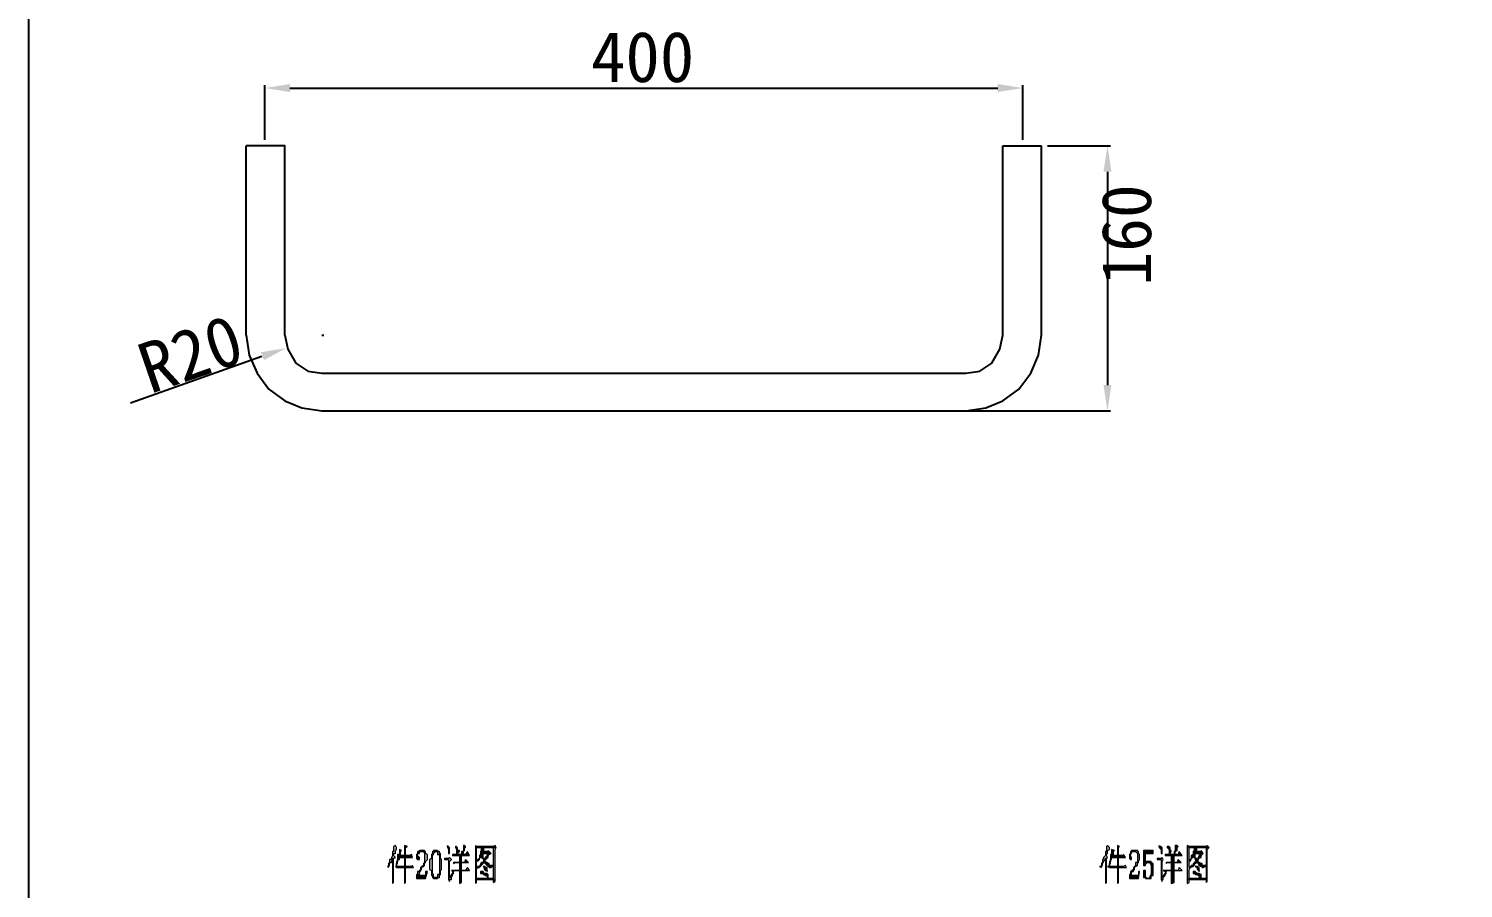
# Model space of a CAD drawing. Header units: millimetres. Extents: x 20 to 821, y 1 to 1134.
# Drawn here: x 20.2 to 279.2, y 155.8 to 311.1 of the extents above; entities that cross this region are included whole.
import ezdxf

# ---------------------------------------------------------------- set-up
doc = ezdxf.new("R2010")
doc.units = ezdxf.units.MM
doc.layers.add('1', color=7, linetype='Continuous')

msp = doc.modelspace()

# ---------------------------------------------------------------- hatches: boundary and pattern name
h = msp.add_hatch(color=1)
h.dxf.hatch_style = 2
h.paths.add_polyline_path([(67.32, 301.101732), (67.32, 299.661732), (62.82, 300.381732)])
h = msp.add_hatch(color=1)
h.dxf.hatch_style = 2
h.paths.add_polyline_path([(195.12, 301.101732), (195.12, 299.661732), (199.62, 300.381732)])
h = msp.add_hatch(color=1)
h.dxf.hatch_style = 2
h.paths.add_polyline_path([(214.2, 285.261732), (215.64, 285.261732), (214.92, 289.941732)])
h = msp.add_hatch(color=1)
h.dxf.hatch_style = 2
h.paths.add_polyline_path([(62.1, 252.681732), (62.64, 251.241732), (66.6, 253.401732)])
h = msp.add_hatch(color=1)
h.dxf.hatch_style = 2
h.paths.add_polyline_path([(214.2, 246.741732), (215.64, 246.741732), (214.92, 242.061732)])
h = msp.add_hatch(color=0)
h.dxf.hatch_style = 2
h.paths.add_polyline_path([(86.4, 163.581732), (86.04, 163.401732), (86.04, 162.501732), (85.86, 162.501732), (85.86, 161.781732), (85.68, 161.421732), (85.68, 161.061732), (85.32, 161.061732), (85.32, 160.521732), (85.14, 160.341732), (85.14, 159.981732), (85.14, 159.801732), (84.96, 159.801732), (85.14, 159.621732), (85.14, 159.981732), (85.32, 159.981732), (85.32, 160.521732), (85.68, 160.521732), (85.68, 160.701732), (85.86, 161.061732), (85.86, 161.241732), (86.04, 161.241732), (86.4, 161.421732), (86.04, 161.781732), (86.04, 162.141732), (86.4, 162.141732), (86.4, 162.681732), (86.58, 162.861732), (86.58, 163.221732)])
h = msp.add_hatch(color=0)
h.dxf.hatch_style = 2
h.paths.add_polyline_path([(88.02, 163.581732), (88.02, 161.781732), (88.2, 161.781732), (88.2, 163.221732), (88.56, 163.401732)])
h = msp.add_hatch(color=0)
h.dxf.hatch_style = 2
h.paths.add_polyline_path([(95.76, 163.581732), (95.76, 163.221732), (95.94, 162.861732), (95.94, 162.141732), (96.12, 162.141732), (96.12, 163.221732), (95.94, 163.221732), (95.94, 163.401732), (95.76, 163.401732)])
h = msp.add_hatch(color=0)
h.dxf.hatch_style = 2
h.paths.add_polyline_path([(97.2, 163.401732), (97.2, 163.221732), (97.38, 162.861732), (97.38, 162.141732), (97.56, 162.141732), (97.92, 162.501732), (97.92, 162.681732), (97.56, 162.681732), (97.56, 163.221732), (97.38, 163.221732), (97.38, 163.401732)])
h = msp.add_hatch(color=0)
h.dxf.hatch_style = 2
h.paths.add_polyline_path([(98.82, 163.581732), (98.64, 163.581732), (98.64, 163.401732), (98.64, 162.501732), (98.28, 162.501732), (98.28, 161.961732), (98.64, 161.961732), (98.64, 162.501732), (98.82, 162.681732), (98.82, 163.221732), (99, 163.221732), (99, 163.401732)])
h = msp.add_hatch(color=0)
h.dxf.hatch_style = 2
h.paths.add_polyline_path([(100.8, 163.581732), (100.8, 163.221732), (100.98, 163.401732)])
h = msp.add_hatch(color=0)
h.dxf.hatch_style = 2
h.paths.add_polyline_path([(104.4, 163.581732), (104.04, 163.401732), (100.98, 163.401732), (100.8, 163.221732), (100.8, 157.461732), (100.98, 157.641732), (100.98, 159.261732), (101.16, 159.621732), (100.98, 159.621732), (100.98, 163.221732), (104.58, 163.221732)])
h = msp.add_hatch(color=0)
h.dxf.hatch_style = 2
h.paths.add_polyline_path([(104.58, 163.221732), (104.04, 163.221732), (104.04, 157.641732), (100.98, 157.641732), (100.8, 157.461732), (100.8, 156.741732), (100.98, 156.921732), (100.98, 157.461732), (104.04, 157.461732), (104.4, 157.461732), (104.4, 157.641732), (104.4, 162.861732)])
h = msp.add_hatch(color=0)
h.dxf.hatch_style = 2
h.paths.add_polyline_path([(101.88, 163.221732), (101.88, 162.681732), (101.7, 162.501732), (102.24, 162.501732), (102.24, 162.681732), (102.42, 162.861732)])
h = msp.add_hatch(color=0)
h.dxf.hatch_style = 2
h.paths.add_polyline_path([(214.92, 163.581732), (214.74, 163.401732), (214.74, 162.501732), (214.56, 162.501732), (214.56, 161.781732), (214.2, 161.421732), (214.2, 161.061732), (214.02, 161.061732), (214.02, 160.521732), (213.84, 160.341732), (213.84, 159.981732), (213.84, 159.801732), (213.48, 159.801732), (213.84, 159.621732), (213.84, 159.981732), (214.02, 159.981732), (214.02, 160.521732), (214.2, 160.521732), (214.2, 160.701732), (214.56, 161.061732), (214.56, 161.241732), (214.74, 161.241732), (214.92, 161.421732), (214.74, 161.781732), (214.74, 162.141732), (214.92, 162.141732), (214.92, 162.681732), (215.28, 162.861732), (215.28, 163.221732)])
h = msp.add_hatch(color=0)
h.dxf.hatch_style = 2
h.paths.add_polyline_path([(216.72, 163.581732), (216.72, 161.781732), (216.9, 161.781732), (216.9, 163.221732), (217.08, 163.401732)])
h = msp.add_hatch(color=0)
h.dxf.hatch_style = 2
h.paths.add_polyline_path([(224.28, 163.581732), (224.28, 163.221732), (224.64, 162.861732), (224.64, 162.141732), (224.82, 162.141732), (224.82, 163.221732), (224.64, 163.221732), (224.64, 163.401732), (224.28, 163.401732)])
h = msp.add_hatch(color=0)
h.dxf.hatch_style = 2
h.paths.add_polyline_path([(225.72, 163.401732), (225.72, 163.221732), (226.08, 162.861732), (226.08, 162.141732), (226.26, 162.141732), (226.44, 162.501732), (226.44, 162.681732), (226.26, 162.681732), (226.26, 163.221732), (226.08, 163.221732), (226.08, 163.401732)])
h = msp.add_hatch(color=0)
h.dxf.hatch_style = 2
h.paths.add_polyline_path([(227.52, 163.581732), (227.16, 163.581732), (227.16, 163.401732), (227.16, 162.501732), (226.98, 162.501732), (226.98, 161.961732), (227.16, 161.961732), (227.16, 162.501732), (227.52, 162.681732), (227.52, 163.221732), (227.7, 163.401732)])
h = msp.add_hatch(color=0)
h.dxf.hatch_style = 2
h.paths.add_polyline_path([(229.32, 163.581732), (229.32, 163.221732), (229.68, 163.401732)])
h = msp.add_hatch(color=0)
h.dxf.hatch_style = 2
h.paths.add_polyline_path([(232.92, 163.581732), (232.74, 163.401732), (229.68, 163.401732), (229.32, 163.221732), (229.32, 157.461732), (229.68, 157.641732), (229.68, 159.261732), (229.86, 159.621732), (229.68, 159.621732), (229.68, 163.221732), (233.28, 163.221732)])
h = msp.add_hatch(color=0)
h.dxf.hatch_style = 2
h.paths.add_polyline_path([(233.28, 163.221732), (232.74, 163.221732), (232.74, 157.641732), (229.68, 157.641732), (229.32, 157.461732), (229.32, 156.741732), (229.68, 156.921732), (229.68, 157.461732), (232.74, 157.461732), (232.92, 157.461732), (232.92, 157.641732), (232.92, 162.861732)])
h = msp.add_hatch(color=0)
h.dxf.hatch_style = 2
h.paths.add_polyline_path([(230.58, 163.221732), (230.58, 162.681732), (230.4, 162.501732), (230.76, 162.501732), (230.76, 162.681732), (231.12, 162.861732)])
h = msp.add_hatch(color=0)
h.dxf.hatch_style = 2
h.paths.add_polyline_path([(86.04, 161.241732), (85.86, 161.241732), (85.86, 158.181732), (85.86, 156.741732), (86.04, 156.921732)])
h = msp.add_hatch(color=0)
h.dxf.hatch_style = 2
h.paths.add_polyline_path([(89.28, 161.961732), (88.92, 161.781732), (86.76, 161.781732), (86.76, 161.421732), (86.76, 160.701732), (86.58, 160.701732), (86.58, 159.981732), (86.58, 160.341732), (86.76, 160.341732), (86.76, 160.521732), (86.76, 161.061732), (87.12, 161.061732), (87.12, 161.241732), (87.12, 161.421732), (89.46, 161.421732)])
h = msp.add_hatch(color=0)
h.dxf.hatch_style = 2
h.paths.add_polyline_path([(87.12, 162.861732), (87.12, 161.961732), (86.76, 161.961732), (86.76, 161.781732), (87.12, 161.781732), (87.3, 161.781732), (87.3, 161.961732), (87.3, 162.501732), (87.48, 162.681732)])
h = msp.add_hatch(color=0)
h.dxf.hatch_style = 2
h.paths.add_polyline_path([(88.02, 159.801732), (88.2, 159.801732), (88.2, 161.421732), (88.02, 161.421732)])
h = msp.add_hatch(color=0)
h.dxf.hatch_style = 2
h.paths.add_polyline_path([(90.72, 162.681732), (90.72, 162.501732), (90.36, 162.501732), (90.36, 162.141732), (90.18, 161.961732), (90.18, 161.241732), (90.36, 161.061732), (90.72, 161.061732), (90.72, 161.241732), (90.72, 161.421732), (90.36, 161.781732), (90.36, 162.141732), (90.72, 162.141732), (90.72, 162.501732), (90.9, 162.501732), (91.08, 162.501732)])
h = msp.add_hatch(color=0)
h.dxf.hatch_style = 2
h.paths.add_polyline_path([(91.08, 162.681732), (90.72, 162.681732), (91.08, 162.501732), (91.44, 162.501732), (91.62, 162.141732), (91.62, 160.521732), (91.44, 160.341732), (91.44, 159.981732), (91.08, 159.801732), (91.08, 159.621732), (90.9, 159.621732), (90.9, 159.261732), (90.72, 159.081732), (90.72, 158.901732), (90.36, 158.901732), (90.36, 158.361732), (90.18, 158.361732), (90.18, 157.821732), (90.36, 158.181732), (90.36, 158.361732), (90.72, 158.361732), (90.72, 158.901732), (90.9, 158.901732), (90.9, 159.081732), (91.08, 159.261732), (91.08, 159.621732), (91.44, 159.801732), (91.62, 159.981732), (91.62, 160.341732), (91.8, 160.521732), (91.8, 160.701732), (92.16, 161.061732), (92.16, 161.961732), (91.8, 162.141732), (91.8, 162.501732), (91.62, 162.501732), (91.62, 162.681732), (91.44, 162.681732)])
h = msp.add_hatch(color=0)
h.dxf.hatch_style = 2
h.paths.add_polyline_path([(93.24, 162.501732), (93.06, 162.501732), (93.06, 162.141732), (92.88, 161.961732), (92.88, 161.241732), (92.52, 161.061732), (92.52, 159.261732), (92.88, 159.081732), (92.88, 158.541732), (92.88, 158.181732), (93.06, 158.181732), (93.06, 157.821732), (93.24, 157.641732), (93.96, 157.641732), (93.96, 157.821732), (93.24, 157.821732), (93.24, 158.181732), (93.24, 158.361732), (93.06, 158.541732), (93.06, 161.781732), (93.24, 161.961732), (93.24, 162.141732), (93.6, 162.501732), (93.78, 162.501732)])
h = msp.add_hatch(color=0)
h.dxf.hatch_style = 2
h.paths.add_polyline_path([(93.78, 162.681732), (93.24, 162.681732), (93.24, 162.501732), (93.96, 162.501732), (93.96, 162.141732), (93.96, 161.961732), (94.32, 161.961732), (94.32, 159.981732), (94.32, 158.361732), (93.96, 158.361732), (93.96, 157.821732), (93.78, 157.821732), (94.32, 157.821732), (94.32, 158.181732), (94.5, 158.361732), (94.5, 159.081732), (94.68, 159.261732), (94.68, 161.061732), (94.5, 161.241732), (94.5, 162.141732), (94.32, 162.141732), (94.32, 162.501732), (93.96, 162.501732), (93.96, 162.681732)])
h = msp.add_hatch(color=0)
h.dxf.hatch_style = 2
h.paths.add_polyline_path([(96.12, 161.421732), (95.94, 161.241732), (95.22, 161.241732), (95.94, 161.061732), (95.94, 157.461732), (96.12, 157.101732), (96.12, 157.461732), (96.48, 157.461732), (96.48, 157.821732), (96.12, 157.821732), (96.12, 160.701732), (96.48, 161.061732)])
h = msp.add_hatch(color=0)
h.dxf.hatch_style = 2
h.paths.add_polyline_path([(95.22, 161.241732), (95.22, 161.061732), (95.4, 161.061732), (95.94, 161.061732)])
h = msp.add_hatch(color=0)
h.dxf.hatch_style = 2
h.paths.add_polyline_path([(99.36, 162.501732), (99, 161.961732), (96.66, 161.961732), (96.66, 161.781732), (99.72, 161.781732)])
h = msp.add_hatch(color=0)
h.dxf.hatch_style = 2
h.paths.add_polyline_path([(99, 161.061732), (98.82, 160.521732), (96.84, 160.521732), (96.84, 160.341732), (97.2, 160.521732), (99.54, 160.521732)])
h = msp.add_hatch(color=0)
h.dxf.hatch_style = 2
h.paths.add_polyline_path([(97.92, 160.521732), (98.28, 160.521732), (98.28, 161.781732), (97.92, 161.781732)])
h = msp.add_hatch(color=0)
h.dxf.hatch_style = 2
h.paths.add_polyline_path([(103.14, 162.681732), (103.14, 162.501732), (101.88, 162.501732), (101.7, 162.501732), (103.14, 162.141732), (102.96, 161.961732), (102.96, 161.781732), (102.6, 161.421732), (102.6, 161.241732), (102.42, 161.061732), (102.24, 161.061732), (102.42, 160.701732), (102.24, 160.701732), (102.24, 160.521732), (101.88, 160.521732), (101.88, 160.341732), (101.7, 160.341732), (101.7, 159.981732), (101.52, 159.981732), (101.52, 159.801732), (101.16, 159.801732), (101.16, 159.621732), (100.98, 159.621732), (101.16, 159.621732), (101.52, 159.621732), (101.52, 159.801732), (101.7, 159.801732), (101.88, 159.981732), (102.24, 160.341732), (102.42, 160.521732), (102.96, 160.521732), (102.6, 160.701732), (102.6, 161.061732), (102.96, 161.241732), (102.96, 161.421732), (103.14, 161.421732), (103.14, 161.781732), (103.32, 161.961732), (103.68, 162.141732)])
h = msp.add_hatch(color=0)
h.dxf.hatch_style = 2
h.paths.add_polyline_path([(101.7, 162.501732), (101.7, 161.961732), (101.52, 161.781732), (101.52, 161.241732), (101.16, 161.061732), (101.16, 160.701732), (101.52, 161.061732), (101.52, 161.241732), (101.7, 161.421732), (101.7, 161.781732), (101.88, 161.961732), (101.88, 162.141732), (103.14, 162.141732)])
h = msp.add_hatch(color=0)
h.dxf.hatch_style = 2
h.paths.add_polyline_path([(101.88, 161.961732), (101.88, 161.421732), (102.24, 161.241732), (102.24, 161.061732), (102.42, 161.061732), (102.42, 161.241732), (102.24, 161.241732), (102.24, 161.961732)])
h = msp.add_hatch(color=0)
h.dxf.hatch_style = 2
h.paths.add_polyline_path([(214.74, 161.241732), (214.56, 161.241732), (214.56, 158.181732), (214.56, 156.741732), (214.74, 156.921732)])
h = msp.add_hatch(color=0)
h.dxf.hatch_style = 2
h.paths.add_polyline_path([(217.8, 161.961732), (217.62, 161.781732), (215.46, 161.781732), (215.46, 161.421732), (215.46, 160.701732), (215.28, 160.701732), (215.28, 159.981732), (215.28, 160.341732), (215.46, 160.341732), (215.46, 160.521732), (215.46, 161.061732), (215.64, 161.061732), (215.64, 161.241732), (215.64, 161.421732), (218.16, 161.421732)])
h = msp.add_hatch(color=0)
h.dxf.hatch_style = 2
h.paths.add_polyline_path([(215.64, 162.861732), (215.64, 161.961732), (215.46, 161.961732), (215.46, 161.781732), (215.64, 161.781732), (216, 161.781732), (216, 161.961732), (216, 162.501732), (216.18, 162.681732)])
h = msp.add_hatch(color=0)
h.dxf.hatch_style = 2
h.paths.add_polyline_path([(216.72, 159.801732), (216.9, 159.801732), (216.9, 161.421732), (216.72, 161.421732)])
h = msp.add_hatch(color=0)
h.dxf.hatch_style = 2
h.paths.add_polyline_path([(219.24, 162.681732), (219.24, 162.501732), (219.06, 162.501732), (219.06, 162.141732), (218.88, 161.961732), (218.88, 161.241732), (219.06, 161.061732), (219.24, 161.061732), (219.24, 161.241732), (219.24, 161.421732), (219.06, 161.781732), (219.06, 162.141732), (219.24, 162.141732), (219.24, 162.501732), (219.6, 162.501732), (219.78, 162.501732)])
h = msp.add_hatch(color=0)
h.dxf.hatch_style = 2
h.paths.add_polyline_path([(219.78, 162.681732), (219.24, 162.681732), (219.78, 162.501732), (219.96, 162.501732), (220.32, 162.141732), (220.32, 160.521732), (219.96, 160.521732), (219.96, 160.341732), (219.96, 159.981732), (219.78, 159.801732), (219.78, 159.621732), (219.6, 159.621732), (219.6, 159.261732), (219.24, 159.081732), (219.24, 158.901732), (219.06, 158.901732), (219.06, 158.361732), (218.88, 158.361732), (218.88, 157.821732), (219.06, 158.181732), (219.06, 158.361732), (219.24, 158.361732), (219.24, 158.901732), (219.6, 158.901732), (219.6, 159.081732), (219.78, 159.261732), (219.78, 159.621732), (219.96, 159.801732), (220.32, 159.981732), (220.32, 160.341732), (220.5, 160.521732), (220.5, 160.701732), (220.68, 161.061732), (220.68, 161.961732), (220.5, 162.141732), (220.5, 162.501732), (220.32, 162.501732), (220.32, 162.681732), (219.96, 162.681732)])
h = msp.add_hatch(color=0)
h.dxf.hatch_style = 2
h.paths.add_polyline_path([(223.2, 162.681732), (221.4, 162.681732), (221.4, 159.981732), (221.76, 159.981732), (221.76, 160.341732), (221.76, 162.141732), (223.2, 162.141732)])
h = msp.add_hatch(color=0)
h.dxf.hatch_style = 2
h.paths.add_polyline_path([(221.94, 160.701732), (221.76, 160.521732), (221.76, 160.341732), (221.94, 160.341732), (221.94, 160.521732), (222.12, 160.521732), (222.48, 160.521732)])
h = msp.add_hatch(color=0)
h.dxf.hatch_style = 2
h.paths.add_polyline_path([(222.48, 160.701732), (221.94, 160.701732), (222.48, 160.521732), (222.66, 160.521732), (222.66, 160.341732), (222.84, 159.981732), (222.84, 158.361732), (222.84, 158.181732), (222.66, 158.181732), (222.66, 157.821732), (222.48, 157.821732), (222.48, 157.641732), (221.76, 157.641732), (221.94, 157.641732), (222.84, 157.641732), (222.84, 157.821732), (222.84, 158.181732), (223.2, 158.181732), (223.2, 160.341732), (222.84, 160.521732), (222.84, 160.701732), (222.66, 160.701732)])
h = msp.add_hatch(color=0)
h.dxf.hatch_style = 2
h.paths.add_polyline_path([(224.82, 161.421732), (224.64, 161.241732), (223.92, 161.241732), (224.64, 161.061732), (224.64, 157.461732), (224.82, 157.101732), (224.82, 157.461732), (225, 157.461732), (225, 157.821732), (224.82, 157.821732), (224.82, 160.701732), (225, 161.061732)])
h = msp.add_hatch(color=0)
h.dxf.hatch_style = 2
h.paths.add_polyline_path([(223.92, 161.241732), (223.92, 161.061732), (224.1, 161.061732), (224.64, 161.061732)])
h = msp.add_hatch(color=0)
h.dxf.hatch_style = 2
h.paths.add_polyline_path([(227.88, 162.501732), (227.7, 161.961732), (225.36, 161.961732), (225.36, 161.781732), (228.42, 161.781732)])
h = msp.add_hatch(color=0)
h.dxf.hatch_style = 2
h.paths.add_polyline_path([(227.7, 161.061732), (227.52, 160.521732), (225.54, 160.521732), (225.54, 160.341732), (225.72, 160.521732), (228.24, 160.521732)])
h = msp.add_hatch(color=0)
h.dxf.hatch_style = 2
h.paths.add_polyline_path([(226.44, 160.521732), (226.98, 160.521732), (226.98, 161.781732), (226.44, 161.781732)])
h = msp.add_hatch(color=0)
h.dxf.hatch_style = 2
h.paths.add_polyline_path([(231.84, 162.681732), (231.84, 162.501732), (230.58, 162.501732), (230.4, 162.501732), (231.84, 162.141732), (231.48, 161.961732), (231.48, 161.781732), (231.3, 161.421732), (231.3, 161.241732), (231.12, 161.061732), (230.76, 161.061732), (231.12, 160.701732), (230.76, 160.701732), (230.76, 160.521732), (230.58, 160.521732), (230.58, 160.341732), (230.4, 160.341732), (230.4, 159.981732), (230.04, 159.981732), (230.04, 159.801732), (229.86, 159.801732), (229.86, 159.621732), (229.68, 159.621732), (229.86, 159.621732), (230.04, 159.621732), (230.04, 159.801732), (230.4, 159.801732), (230.58, 159.981732), (230.76, 160.341732), (231.12, 160.521732), (231.48, 160.521732), (231.3, 160.701732), (231.3, 161.061732), (231.48, 161.241732), (231.48, 161.421732), (231.84, 161.421732), (231.84, 161.781732), (232.02, 161.961732), (232.2, 162.141732)])
h = msp.add_hatch(color=0)
h.dxf.hatch_style = 2
h.paths.add_polyline_path([(230.4, 162.501732), (230.4, 161.961732), (230.04, 161.781732), (230.04, 161.241732), (229.86, 161.061732), (229.86, 160.701732), (230.04, 161.061732), (230.04, 161.241732), (230.4, 161.421732), (230.4, 161.781732), (230.58, 161.961732), (230.58, 162.141732), (231.84, 162.141732)])
h = msp.add_hatch(color=0)
h.dxf.hatch_style = 2
h.paths.add_polyline_path([(230.58, 161.961732), (230.58, 161.421732), (230.76, 161.241732), (230.76, 161.061732), (231.12, 161.061732), (231.12, 161.241732), (230.76, 161.241732), (230.76, 161.961732)])
h = msp.add_hatch(color=0)
h.dxf.hatch_style = 2
h.paths.add_polyline_path([(89.46, 159.981732), (89.28, 159.801732), (86.4, 159.801732), (86.58, 159.621732), (89.64, 159.621732)])
h = msp.add_hatch(color=0)
h.dxf.hatch_style = 2
h.paths.add_polyline_path([(88.2, 159.621732), (88.02, 159.621732), (88.02, 159.261732), (88.02, 156.741732), (88.2, 156.921732), (88.2, 157.101732), (88.2, 157.461732)])
h = msp.add_hatch(color=0)
h.dxf.hatch_style = 2
h.paths.add_polyline_path([(92.16, 158.901732), (91.8, 158.901732), (91.8, 158.541732), (91.8, 158.181732), (91.62, 158.181732), (90.36, 158.181732), (90.18, 157.821732), (90.18, 157.641732), (91.8, 157.641732)])
h = msp.add_hatch(color=0)
h.dxf.hatch_style = 2
h.paths.add_polyline_path([(96.84, 158.901732), (96.12, 157.821732), (96.48, 157.821732), (96.66, 158.181732), (96.66, 158.361732), (96.84, 158.541732)])
h = msp.add_hatch(color=0)
h.dxf.hatch_style = 2
h.paths.add_polyline_path([(99.36, 159.621732), (99, 159.081732), (96.48, 159.081732), (96.66, 158.901732), (96.84, 158.901732), (96.84, 159.081732), (99.72, 159.081732)])
h = msp.add_hatch(color=0)
h.dxf.hatch_style = 2
h.paths.add_polyline_path([(97.92, 159.081732), (98.28, 159.081732), (98.28, 160.521732), (97.92, 160.521732)])
h = msp.add_hatch(color=0)
h.dxf.hatch_style = 2
h.paths.add_polyline_path([(98.28, 159.081732), (97.92, 159.081732), (97.92, 158.901732), (97.92, 156.741732), (98.28, 156.921732), (98.28, 158.361732), (98.28, 158.541732)])
h = msp.add_hatch(color=0)
h.dxf.hatch_style = 2
h.paths.add_polyline_path([(101.7, 158.901732), (101.7, 158.541732), (101.88, 158.541732), (102.24, 158.541732), (102.24, 158.361732), (102.42, 158.361732), (102.6, 158.181732), (102.96, 158.181732), (102.96, 157.821732), (103.14, 157.821732), (103.14, 158.181732), (103.14, 158.361732), (102.96, 158.541732), (102.42, 158.541732), (102.24, 158.901732)])
h = msp.add_hatch(color=0)
h.dxf.hatch_style = 2
h.paths.add_polyline_path([(102.24, 159.801732), (102.42, 159.621732), (102.42, 159.261732), (102.6, 159.261732), (102.6, 159.081732), (102.96, 159.081732), (102.96, 158.901732), (102.96, 159.081732), (102.96, 159.621732), (102.6, 159.621732), (102.6, 159.801732), (102.42, 159.801732)])
h = msp.add_hatch(color=0)
h.dxf.hatch_style = 2
h.paths.add_polyline_path([(102.96, 160.521732), (102.42, 160.521732), (102.6, 160.341732), (102.96, 159.981732), (103.14, 159.801732), (103.32, 159.801732), (103.32, 159.621732), (103.68, 159.621732), (103.86, 159.801732), (104.04, 159.801732), (104.04, 159.981732), (103.32, 159.981732), (103.32, 160.341732), (103.14, 160.341732)])
h = msp.add_hatch(color=0)
h.dxf.hatch_style = 2
h.paths.add_polyline_path([(218.16, 159.981732), (217.8, 159.801732), (214.92, 159.801732), (215.28, 159.621732), (218.34, 159.621732)])
h = msp.add_hatch(color=0)
h.dxf.hatch_style = 2
h.paths.add_polyline_path([(216.9, 159.621732), (216.72, 159.621732), (216.72, 159.261732), (216.72, 156.741732), (216.9, 156.921732), (216.9, 157.101732), (216.9, 157.461732)])
h = msp.add_hatch(color=0)
h.dxf.hatch_style = 2
h.paths.add_polyline_path([(220.68, 158.901732), (220.5, 158.901732), (220.5, 158.541732), (220.5, 158.181732), (220.32, 158.181732), (219.06, 158.181732), (218.88, 157.821732), (218.88, 157.641732), (220.5, 157.641732)])
h = msp.add_hatch(color=0)
h.dxf.hatch_style = 2
h.paths.add_polyline_path([(221.4, 159.081732), (221.4, 157.821732), (221.76, 157.821732), (221.76, 157.641732), (222.12, 157.641732), (221.94, 157.641732), (221.94, 157.821732), (221.76, 157.821732), (221.76, 158.181732), (221.76, 158.361732), (221.76, 159.081732)])
h = msp.add_hatch(color=0)
h.dxf.hatch_style = 2
h.paths.add_polyline_path([(225.54, 158.901732), (224.82, 157.821732), (225, 157.821732), (225.36, 158.181732), (225.36, 158.361732), (225.54, 158.541732)])
h = msp.add_hatch(color=0)
h.dxf.hatch_style = 2
h.paths.add_polyline_path([(227.88, 159.621732), (227.7, 159.081732), (225, 159.081732), (225.36, 158.901732), (225.54, 158.901732), (225.54, 159.081732), (228.42, 159.081732)])
h = msp.add_hatch(color=0)
h.dxf.hatch_style = 2
h.paths.add_polyline_path([(226.44, 159.081732), (226.98, 159.081732), (226.98, 160.521732), (226.44, 160.521732)])
h = msp.add_hatch(color=0)
h.dxf.hatch_style = 2
h.paths.add_polyline_path([(226.98, 159.081732), (226.44, 159.081732), (226.44, 158.901732), (226.44, 156.741732), (226.98, 156.921732), (226.98, 158.361732), (226.98, 158.541732)])
h = msp.add_hatch(color=0)
h.dxf.hatch_style = 2
h.paths.add_polyline_path([(230.4, 158.901732), (230.4, 158.541732), (230.58, 158.541732), (230.76, 158.541732), (230.76, 158.361732), (231.12, 158.361732), (231.3, 158.181732), (231.48, 158.181732), (231.48, 157.821732), (231.84, 157.821732), (231.84, 158.181732), (231.84, 158.361732), (231.48, 158.541732), (231.12, 158.541732), (230.76, 158.901732)])
h = msp.add_hatch(color=0)
h.dxf.hatch_style = 2
h.paths.add_polyline_path([(230.76, 159.801732), (231.12, 159.621732), (231.12, 159.261732), (231.3, 159.261732), (231.3, 159.081732), (231.48, 159.081732), (231.48, 158.901732), (231.48, 159.081732), (231.48, 159.621732), (231.3, 159.621732), (231.3, 159.801732), (231.12, 159.801732)])
h = msp.add_hatch(color=0)
h.dxf.hatch_style = 2
h.paths.add_polyline_path([(231.48, 160.521732), (231.12, 160.521732), (231.3, 160.341732), (231.48, 159.981732), (231.84, 159.801732), (232.02, 159.801732), (232.02, 159.621732), (232.2, 159.621732), (232.56, 159.801732), (232.74, 159.801732), (232.74, 159.981732), (232.02, 159.981732), (232.02, 160.341732), (231.84, 160.341732)])
h = msp.add_hatch(color=0)
h.dxf.hatch_style = 2
h.paths.add_polyline_path([(104.4, 157.461732), (104.04, 157.461732), (104.04, 156.921732), (104.4, 157.101732)])
h = msp.add_hatch(color=0)
h.dxf.hatch_style = 2
h.paths.add_polyline_path([(232.92, 157.461732), (232.74, 157.461732), (232.74, 156.921732), (232.92, 157.101732)])

# ---------------------------------------------------------------- linework, layer by layer
at = {"layer": '1', "color": 0, "lineweight": 25}
for points in [[(20.16, 1133.601732), (821.16, 1133.601732), (821.16, 0.501732), (20.16, 0.501732), (20.16, 1133.601732)], [(66.42, 255.741732), (66.42, 289.941732), (59.4, 289.941732)], [(59.4, 255.741732), (59.4, 289.941732)], [(189.36, 242.061732), (192.96, 242.601732), (196.02, 243.861732), (198.9, 246.021732), (201.06, 248.901732), (202.5, 252.141732), (203.04, 255.741732), (203.04, 289.941732)], [(196.02, 289.941732), (203.04, 289.941732)], [(196.02, 255.741732), (196.02, 289.941732)], [(59.4, 255.741732), (59.94, 252.141732), (61.38, 248.901732), (63.54, 246.021732), (66.42, 243.861732), (69.48, 242.601732), (73.08, 242.061732)], [(66.42, 255.741732), (66.96, 253.221732), (68.4, 250.701732), (70.56, 249.261732), (73.08, 248.901732)], [(189.36, 248.901732), (191.88, 249.261732), (194.04, 250.701732), (195.48, 253.221732), (196.02, 255.741732)], [(73.08, 248.901732), (189.36, 248.901732)], [(73.08, 242.061732), (189.36, 242.061732)]]:
    msp.add_lwpolyline(points, dxfattribs=at)
at = {"layer": '1', "color": 1, "lineweight": 25}
for points in [[(62.82, 291.021732), (62.82, 300.921732)], [(199.62, 291.021732), (199.62, 300.921732)], [(67.32, 300.381732), (195.12, 300.381732)], [(204.12, 289.941732), (215.46, 289.941732)], [(214.92, 285.261732), (214.92, 246.741732)], [(73.08, 255.741732), (73.44, 255.741732)], [(38.52, 243.501732), (62.28, 251.961732)], [(184.68, 242.061732), (215.46, 242.061732)]]:
    msp.add_lwpolyline(points, dxfattribs=at)
at = {"layer": '1', "color": 0, "lineweight": 5}
for points in [[(86.4, 163.581732), (86.04, 163.401732), (86.04, 162.501732), (85.86, 162.501732), (85.86, 161.781732), (85.68, 161.421732), (85.68, 161.061732), (85.32, 161.061732), (85.32, 160.521732), (85.14, 160.341732), (85.14, 159.981732), (85.14, 159.801732), (84.96, 159.801732), (85.14, 159.621732), (85.14, 159.981732), (85.32, 159.981732), (85.32, 160.521732), (85.68, 160.521732), (85.68, 160.701732), (85.86, 161.061732), (85.86, 161.241732), (86.04, 161.241732), (86.4, 161.421732), (86.04, 161.781732), (86.04, 162.141732), (86.4, 162.141732), (86.4, 162.681732), (86.58, 162.861732), (86.58, 163.221732), (86.4, 163.581732)], [(88.02, 163.581732), (88.02, 161.781732), (88.2, 161.781732), (88.2, 163.221732), (88.56, 163.401732), (88.02, 163.581732)], [(95.76, 163.581732), (95.76, 163.221732), (95.94, 162.861732), (95.94, 162.141732), (96.12, 162.141732), (96.12, 163.221732), (95.94, 163.221732), (95.94, 163.401732), (95.76, 163.401732), (95.76, 163.581732)], [(97.2, 163.401732), (97.2, 163.221732), (97.38, 162.861732), (97.38, 162.141732), (97.56, 162.141732), (97.92, 162.501732), (97.92, 162.681732), (97.56, 162.681732), (97.56, 163.221732), (97.38, 163.221732), (97.38, 163.401732), (97.2, 163.401732)], [(98.82, 163.581732), (98.64, 163.581732), (98.64, 163.401732), (98.64, 162.501732), (98.28, 162.501732), (98.28, 161.961732), (98.64, 161.961732), (98.64, 162.501732), (98.82, 162.681732), (98.82, 163.221732), (99, 163.221732), (99, 163.401732), (98.82, 163.581732)], [(100.8, 163.581732), (100.8, 163.221732), (100.98, 163.401732), (100.8, 163.581732)], [(104.4, 163.581732), (104.04, 163.401732), (100.98, 163.401732), (100.8, 163.221732), (100.8, 157.461732), (100.98, 157.641732), (100.98, 159.261732), (101.16, 159.621732), (100.98, 159.621732), (100.98, 163.221732), (104.58, 163.221732), (104.4, 163.581732)], [(104.58, 163.221732), (104.04, 163.221732), (104.04, 157.641732), (100.98, 157.641732), (100.8, 157.461732), (100.8, 156.741732), (100.98, 156.921732), (100.98, 157.461732), (104.04, 157.461732), (104.4, 157.461732), (104.4, 157.641732), (104.4, 162.861732), (104.58, 163.221732)], [(101.88, 163.221732), (101.88, 162.681732), (101.7, 162.501732), (102.24, 162.501732), (102.24, 162.681732), (102.42, 162.861732), (101.88, 163.221732)], [(214.92, 163.581732), (214.74, 163.401732), (214.74, 162.501732), (214.56, 162.501732), (214.56, 161.781732), (214.2, 161.421732), (214.2, 161.061732), (214.02, 161.061732), (214.02, 160.521732), (213.84, 160.341732), (213.84, 159.981732), (213.84, 159.801732), (213.48, 159.801732), (213.84, 159.621732), (213.84, 159.981732), (214.02, 159.981732), (214.02, 160.521732), (214.2, 160.521732), (214.2, 160.701732), (214.56, 161.061732), (214.56, 161.241732), (214.74, 161.241732), (214.92, 161.421732), (214.74, 161.781732), (214.74, 162.141732), (214.92, 162.141732), (214.92, 162.681732), (215.28, 162.861732), (215.28, 163.221732), (214.92, 163.581732)], [(216.72, 163.581732), (216.72, 161.781732), (216.9, 161.781732), (216.9, 163.221732), (217.08, 163.401732), (216.72, 163.581732)], [(224.28, 163.581732), (224.28, 163.221732), (224.64, 162.861732), (224.64, 162.141732), (224.82, 162.141732), (224.82, 163.221732), (224.64, 163.221732), (224.64, 163.401732), (224.28, 163.401732), (224.28, 163.581732)], [(225.72, 163.401732), (225.72, 163.221732), (226.08, 162.861732), (226.08, 162.141732), (226.26, 162.141732), (226.44, 162.501732), (226.44, 162.681732), (226.26, 162.681732), (226.26, 163.221732), (226.08, 163.221732), (226.08, 163.401732), (225.72, 163.401732)], [(227.52, 163.581732), (227.16, 163.581732), (227.16, 163.401732), (227.16, 162.501732), (226.98, 162.501732), (226.98, 161.961732), (227.16, 161.961732), (227.16, 162.501732), (227.52, 162.681732), (227.52, 163.221732), (227.7, 163.401732), (227.52, 163.581732)], [(229.32, 163.581732), (229.32, 163.221732), (229.68, 163.401732), (229.32, 163.581732)], [(232.92, 163.581732), (232.74, 163.401732), (229.68, 163.401732), (229.32, 163.221732), (229.32, 157.461732), (229.68, 157.641732), (229.68, 159.261732), (229.86, 159.621732), (229.68, 159.621732), (229.68, 163.221732), (233.28, 163.221732), (232.92, 163.581732)], [(233.28, 163.221732), (232.74, 163.221732), (232.74, 157.641732), (229.68, 157.641732), (229.32, 157.461732), (229.32, 156.741732), (229.68, 156.921732), (229.68, 157.461732), (232.74, 157.461732), (232.92, 157.461732), (232.92, 157.641732), (232.92, 162.861732), (233.28, 163.221732)], [(230.58, 163.221732), (230.58, 162.681732), (230.4, 162.501732), (230.76, 162.501732), (230.76, 162.681732), (231.12, 162.861732), (230.58, 163.221732)], [(86.04, 161.241732), (85.86, 161.241732), (85.86, 158.181732), (85.86, 156.741732), (86.04, 156.921732), (86.04, 161.241732)], [(89.28, 161.961732), (88.92, 161.781732), (86.76, 161.781732), (86.76, 161.421732), (86.76, 160.701732), (86.58, 160.701732), (86.58, 159.981732), (86.58, 160.341732), (86.76, 160.341732), (86.76, 160.521732), (86.76, 161.061732), (87.12, 161.061732), (87.12, 161.241732), (87.12, 161.421732), (89.46, 161.421732), (89.28, 161.961732)], [(87.12, 162.861732), (87.12, 161.961732), (86.76, 161.961732), (86.76, 161.781732), (87.12, 161.781732), (87.3, 161.781732), (87.3, 161.961732), (87.3, 162.501732), (87.48, 162.681732), (87.12, 162.861732)], [(88.02, 159.801732), (88.2, 159.801732), (88.2, 161.421732), (88.02, 161.421732), (88.02, 159.801732)], [(90.72, 162.681732), (90.72, 162.501732), (90.36, 162.501732), (90.36, 162.141732), (90.18, 161.961732), (90.18, 161.241732), (90.36, 161.061732), (90.72, 161.061732), (90.72, 161.241732), (90.72, 161.421732), (90.36, 161.781732), (90.36, 162.141732), (90.72, 162.141732), (90.72, 162.501732), (90.9, 162.501732), (91.08, 162.501732), (90.72, 162.681732)], [(91.08, 162.681732), (90.72, 162.681732), (91.08, 162.501732), (91.44, 162.501732), (91.62, 162.141732), (91.62, 160.521732), (91.44, 160.341732), (91.44, 159.981732), (91.08, 159.801732), (91.08, 159.621732), (90.9, 159.621732), (90.9, 159.261732), (90.72, 159.081732), (90.72, 158.901732), (90.36, 158.901732), (90.36, 158.361732), (90.18, 158.361732), (90.18, 157.821732), (90.36, 158.181732), (90.36, 158.361732), (90.72, 158.361732), (90.72, 158.901732), (90.9, 158.901732), (90.9, 159.081732), (91.08, 159.261732), (91.08, 159.621732), (91.44, 159.801732), (91.62, 159.981732), (91.62, 160.341732), (91.8, 160.521732), (91.8, 160.701732), (92.16, 161.061732), (92.16, 161.961732), (91.8, 162.141732), (91.8, 162.501732), (91.62, 162.501732), (91.62, 162.681732), (91.44, 162.681732), (91.08, 162.681732)], [(93.24, 162.501732), (93.06, 162.501732), (93.06, 162.141732), (92.88, 161.961732), (92.88, 161.241732), (92.52, 161.061732), (92.52, 159.261732), (92.88, 159.081732), (92.88, 158.541732), (92.88, 158.541732), (92.88, 158.181732), (93.06, 158.181732), (93.06, 157.821732), (93.24, 157.641732), (93.96, 157.641732), (93.96, 157.821732), (93.24, 157.821732), (93.24, 158.181732), (93.24, 158.361732), (93.06, 158.541732), (93.06, 161.781732), (93.24, 161.961732), (93.24, 162.141732), (93.6, 162.501732), (93.78, 162.501732), (93.24, 162.501732)], [(93.78, 162.681732), (93.24, 162.681732), (93.24, 162.501732), (93.96, 162.501732), (93.96, 162.141732), (93.96, 161.961732), (94.32, 161.961732), (94.32, 159.981732), (94.32, 159.981732), (94.32, 158.361732), (93.96, 158.361732), (93.96, 157.821732), (93.78, 157.821732), (94.32, 157.821732), (94.32, 158.181732), (94.5, 158.361732), (94.5, 159.081732), (94.68, 159.261732), (94.68, 161.061732), (94.5, 161.241732), (94.5, 162.141732), (94.32, 162.141732), (94.32, 162.501732), (93.96, 162.501732), (93.96, 162.681732), (93.78, 162.681732)], [(96.12, 161.421732), (95.94, 161.241732), (95.22, 161.241732), (95.94, 161.061732), (95.94, 157.461732), (96.12, 157.101732), (96.12, 157.461732), (96.48, 157.461732), (96.48, 157.821732), (96.12, 157.821732), (96.12, 160.701732), (96.48, 161.061732), (96.12, 161.421732)], [(95.22, 161.241732), (95.22, 161.061732), (95.4, 161.061732), (95.94, 161.061732), (95.22, 161.241732)], [(99.36, 162.501732), (99, 161.961732), (96.66, 161.961732), (96.66, 161.781732), (99.72, 161.781732), (99.36, 162.501732)], [(99, 161.061732), (98.82, 160.521732), (96.84, 160.521732), (96.84, 160.341732), (97.2, 160.521732), (99.54, 160.521732), (99, 161.061732)], [(97.92, 160.521732), (98.28, 160.521732), (98.28, 161.781732), (97.92, 161.781732), (97.92, 160.521732)], [(103.14, 162.681732), (103.14, 162.501732), (101.88, 162.501732), (101.7, 162.501732), (103.14, 162.141732), (102.96, 161.961732), (102.96, 161.781732), (102.6, 161.421732), (102.6, 161.241732), (102.42, 161.061732), (102.24, 161.061732), (102.42, 160.701732), (102.24, 160.701732), (102.24, 160.521732), (101.88, 160.521732), (101.88, 160.341732), (101.7, 160.341732), (101.7, 159.981732), (101.52, 159.981732), (101.52, 159.801732), (101.16, 159.801732), (101.16, 159.621732), (100.98, 159.621732), (101.16, 159.621732), (101.52, 159.621732), (101.52, 159.801732), (101.7, 159.801732), (101.88, 159.981732), (102.24, 160.341732), (102.42, 160.521732), (102.96, 160.521732), (102.6, 160.701732), (102.6, 161.061732), (102.96, 161.241732), (102.96, 161.421732), (103.14, 161.421732), (103.14, 161.781732), (103.32, 161.961732), (103.68, 162.141732), (103.14, 162.681732)], [(101.7, 162.501732), (101.7, 161.961732), (101.52, 161.781732), (101.52, 161.241732), (101.16, 161.061732), (101.16, 160.701732), (101.52, 161.061732), (101.52, 161.241732), (101.7, 161.421732), (101.7, 161.781732), (101.88, 161.961732), (101.88, 162.141732), (101.88, 162.141732), (103.14, 162.141732), (101.7, 162.501732)], [(101.88, 161.961732), (101.88, 161.421732), (102.24, 161.241732), (102.24, 161.061732), (102.42, 161.061732), (102.42, 161.241732), (102.24, 161.241732), (102.24, 161.961732), (101.88, 161.961732)], [(214.74, 161.241732), (214.56, 161.241732), (214.56, 158.181732), (214.56, 156.741732), (214.74, 156.921732), (214.74, 161.241732)], [(217.8, 161.961732), (217.62, 161.781732), (215.46, 161.781732), (215.46, 161.421732), (215.46, 160.701732), (215.28, 160.701732), (215.28, 159.981732), (215.28, 160.341732), (215.46, 160.341732), (215.46, 160.521732), (215.46, 161.061732), (215.64, 161.061732), (215.64, 161.241732), (215.64, 161.421732), (218.16, 161.421732), (217.8, 161.961732)], [(215.64, 162.861732), (215.64, 161.961732), (215.46, 161.961732), (215.46, 161.781732), (215.64, 161.781732), (216, 161.781732), (216, 161.961732), (216, 162.501732), (216.18, 162.681732), (215.64, 162.861732)], [(216.72, 159.801732), (216.9, 159.801732), (216.9, 161.421732), (216.72, 161.421732), (216.72, 159.801732)], [(219.24, 162.681732), (219.24, 162.501732), (219.06, 162.501732), (219.06, 162.141732), (218.88, 161.961732), (218.88, 161.241732), (219.06, 161.061732), (219.24, 161.061732), (219.24, 161.241732), (219.24, 161.421732), (219.06, 161.781732), (219.06, 162.141732), (219.24, 162.141732), (219.24, 162.501732), (219.6, 162.501732), (219.78, 162.501732), (219.24, 162.681732)], [(219.78, 162.681732), (219.24, 162.681732), (219.78, 162.501732), (219.96, 162.501732), (220.32, 162.141732), (220.32, 160.521732), (219.96, 160.521732), (219.96, 160.341732), (219.96, 159.981732), (219.78, 159.801732), (219.78, 159.621732), (219.6, 159.621732), (219.6, 159.261732), (219.24, 159.081732), (219.24, 158.901732), (219.06, 158.901732), (219.06, 158.361732), (218.88, 158.361732), (218.88, 157.821732), (219.06, 158.181732), (219.06, 158.361732), (219.24, 158.361732), (219.24, 158.901732), (219.6, 158.901732), (219.6, 159.081732), (219.78, 159.261732), (219.78, 159.621732), (219.96, 159.801732), (220.32, 159.981732), (220.32, 160.341732), (220.5, 160.521732), (220.5, 160.701732), (220.68, 161.061732), (220.68, 161.961732), (220.5, 162.141732), (220.5, 162.501732), (220.32, 162.501732), (220.32, 162.681732), (219.96, 162.681732), (219.78, 162.681732)], [(223.2, 162.681732), (221.4, 162.681732), (221.4, 159.981732), (221.76, 159.981732), (221.76, 160.341732), (221.76, 162.141732), (223.2, 162.141732), (223.2, 162.681732)], [(221.94, 160.701732), (221.76, 160.521732), (221.76, 160.341732), (221.94, 160.341732), (221.94, 160.521732), (222.12, 160.521732), (222.48, 160.521732), (221.94, 160.701732)], [(222.48, 160.701732), (221.94, 160.701732), (222.48, 160.521732), (222.66, 160.521732), (222.66, 160.341732), (222.84, 159.981732), (222.84, 158.361732), (222.84, 158.181732), (222.66, 158.181732), (222.66, 157.821732), (222.48, 157.821732), (222.48, 157.641732), (221.76, 157.641732), (221.94, 157.641732), (222.84, 157.641732), (222.84, 157.821732), (222.84, 158.181732), (223.2, 158.181732), (223.2, 160.341732), (222.84, 160.521732), (222.84, 160.701732), (222.66, 160.701732), (222.48, 160.701732)], [(224.82, 161.421732), (224.64, 161.241732), (223.92, 161.241732), (224.64, 161.061732), (224.64, 157.461732), (224.82, 157.101732), (224.82, 157.461732), (225, 157.461732), (225, 157.821732), (224.82, 157.821732), (224.82, 160.701732), (225, 161.061732), (224.82, 161.421732)], [(223.92, 161.241732), (223.92, 161.061732), (224.1, 161.061732), (224.64, 161.061732), (223.92, 161.241732)], [(227.88, 162.501732), (227.7, 161.961732), (225.36, 161.961732), (225.36, 161.781732), (228.42, 161.781732), (227.88, 162.501732)], [(227.7, 161.061732), (227.52, 160.521732), (225.54, 160.521732), (225.54, 160.341732), (225.72, 160.521732), (228.24, 160.521732), (227.7, 161.061732)], [(226.44, 160.521732), (226.98, 160.521732), (226.98, 161.781732), (226.44, 161.781732), (226.44, 160.521732)], [(231.84, 162.681732), (231.84, 162.501732), (230.58, 162.501732), (230.4, 162.501732), (231.84, 162.141732), (231.48, 161.961732), (231.48, 161.781732), (231.3, 161.421732), (231.3, 161.241732), (231.12, 161.061732), (230.76, 161.061732), (231.12, 160.701732), (230.76, 160.701732), (230.76, 160.521732), (230.58, 160.521732), (230.58, 160.341732), (230.4, 160.341732), (230.4, 159.981732), (230.04, 159.981732), (230.04, 159.801732), (229.86, 159.801732), (229.86, 159.621732), (229.68, 159.621732), (229.86, 159.621732), (230.04, 159.621732), (230.04, 159.801732), (230.4, 159.801732), (230.58, 159.981732), (230.76, 160.341732), (231.12, 160.521732), (231.48, 160.521732), (231.3, 160.701732), (231.3, 161.061732), (231.48, 161.241732), (231.48, 161.421732), (231.84, 161.421732), (231.84, 161.781732), (232.02, 161.961732), (232.2, 162.141732), (231.84, 162.681732)], [(230.4, 162.501732), (230.4, 161.961732), (230.04, 161.781732), (230.04, 161.241732), (229.86, 161.061732), (229.86, 160.701732), (230.04, 161.061732), (230.04, 161.241732), (230.4, 161.421732), (230.4, 161.781732), (230.58, 161.961732), (230.58, 162.141732), (230.58, 162.141732), (231.84, 162.141732), (230.4, 162.501732)], [(230.58, 161.961732), (230.58, 161.421732), (230.76, 161.241732), (230.76, 161.061732), (231.12, 161.061732), (231.12, 161.241732), (230.76, 161.241732), (230.76, 161.961732), (230.58, 161.961732)], [(89.46, 159.981732), (89.28, 159.801732), (86.4, 159.801732), (86.58, 159.621732), (89.64, 159.621732), (89.46, 159.981732)], [(88.2, 159.621732), (88.02, 159.621732), (88.02, 159.261732), (88.02, 156.741732), (88.2, 156.921732), (88.2, 157.101732), (88.2, 157.461732), (88.2, 159.621732)], [(92.16, 158.901732), (91.8, 158.901732), (91.8, 158.541732), (91.8, 158.181732), (91.62, 158.181732), (90.36, 158.181732), (90.18, 157.821732), (90.18, 157.641732), (91.8, 157.641732), (92.16, 158.901732)], [(96.84, 158.901732), (96.12, 157.821732), (96.48, 157.821732), (96.66, 158.181732), (96.66, 158.361732), (96.84, 158.541732), (96.84, 158.901732)], [(99.36, 159.621732), (99, 159.081732), (96.48, 159.081732), (96.66, 158.901732), (96.84, 158.901732), (96.84, 159.081732), (99.72, 159.081732), (99.36, 159.621732)], [(97.92, 159.081732), (98.28, 159.081732), (98.28, 160.521732), (97.92, 160.521732), (97.92, 159.081732)], [(98.28, 159.081732), (97.92, 159.081732), (97.92, 158.901732), (97.92, 156.741732), (98.28, 156.921732), (98.28, 158.361732), (98.28, 158.541732), (98.28, 159.081732)], [(101.7, 158.901732), (101.7, 158.541732), (101.88, 158.541732), (102.24, 158.541732), (102.24, 158.361732), (102.42, 158.361732), (102.6, 158.181732), (102.96, 158.181732), (102.96, 157.821732), (103.14, 157.821732), (103.14, 158.181732), (103.14, 158.361732), (102.96, 158.541732), (102.96, 158.541732), (102.42, 158.541732), (102.24, 158.901732), (101.7, 158.901732)], [(102.24, 159.801732), (102.42, 159.621732), (102.42, 159.261732), (102.6, 159.261732), (102.6, 159.081732), (102.96, 159.081732), (102.96, 158.901732), (102.96, 159.081732), (102.96, 159.621732), (102.6, 159.621732), (102.6, 159.801732), (102.42, 159.801732), (102.24, 159.801732)], [(102.96, 160.521732), (102.42, 160.521732), (102.6, 160.341732), (102.96, 159.981732), (103.14, 159.801732), (103.32, 159.801732), (103.32, 159.621732), (103.68, 159.621732), (103.86, 159.801732), (104.04, 159.801732), (104.04, 159.981732), (103.32, 159.981732), (103.32, 159.981732), (103.32, 160.341732), (103.14, 160.341732), (102.96, 160.521732)], [(218.16, 159.981732), (217.8, 159.801732), (214.92, 159.801732), (215.28, 159.621732), (218.34, 159.621732), (218.16, 159.981732)], [(216.9, 159.621732), (216.72, 159.621732), (216.72, 159.261732), (216.72, 156.741732), (216.9, 156.921732), (216.9, 157.101732), (216.9, 157.461732), (216.9, 159.621732)], [(220.68, 158.901732), (220.5, 158.901732), (220.5, 158.541732), (220.5, 158.181732), (220.32, 158.181732), (219.06, 158.181732), (218.88, 157.821732), (218.88, 157.641732), (220.5, 157.641732), (220.68, 158.901732)], [(221.4, 159.081732), (221.4, 157.821732), (221.76, 157.821732), (221.76, 157.641732), (222.12, 157.641732), (221.94, 157.641732), (221.94, 157.821732), (221.76, 157.821732), (221.76, 158.181732), (221.76, 158.361732), (221.76, 158.361732), (221.76, 159.081732), (221.4, 159.081732)], [(225.54, 158.901732), (224.82, 157.821732), (225, 157.821732), (225.36, 158.181732), (225.36, 158.361732), (225.54, 158.541732), (225.54, 158.901732)], [(227.88, 159.621732), (227.7, 159.081732), (225, 159.081732), (225.36, 158.901732), (225.54, 158.901732), (225.54, 159.081732), (228.42, 159.081732), (227.88, 159.621732)], [(226.44, 159.081732), (226.98, 159.081732), (226.98, 160.521732), (226.44, 160.521732), (226.44, 159.081732)], [(226.98, 159.081732), (226.44, 159.081732), (226.44, 158.901732), (226.44, 156.741732), (226.98, 156.921732), (226.98, 158.361732), (226.98, 158.541732), (226.98, 159.081732)], [(230.4, 158.901732), (230.4, 158.541732), (230.58, 158.541732), (230.76, 158.541732), (230.76, 158.361732), (231.12, 158.361732), (231.3, 158.181732), (231.48, 158.181732), (231.48, 157.821732), (231.84, 157.821732), (231.84, 158.181732), (231.84, 158.361732), (231.48, 158.541732), (231.48, 158.541732), (231.12, 158.541732), (230.76, 158.901732), (230.4, 158.901732)], [(230.76, 159.801732), (231.12, 159.621732), (231.12, 159.261732), (231.3, 159.261732), (231.3, 159.081732), (231.48, 159.081732), (231.48, 158.901732), (231.48, 159.081732), (231.48, 159.621732), (231.3, 159.621732), (231.3, 159.801732), (231.12, 159.801732), (230.76, 159.801732)], [(231.48, 160.521732), (231.12, 160.521732), (231.3, 160.341732), (231.48, 159.981732), (231.84, 159.801732), (232.02, 159.801732), (232.02, 159.621732), (232.2, 159.621732), (232.56, 159.801732), (232.74, 159.801732), (232.74, 159.981732), (232.02, 159.981732), (232.02, 159.981732), (232.02, 160.341732), (231.84, 160.341732), (231.48, 160.521732)], [(104.4, 157.461732), (104.04, 157.461732), (104.04, 156.921732), (104.4, 157.101732), (104.4, 157.461732)], [(232.92, 157.461732), (232.74, 157.461732), (232.74, 156.921732), (232.92, 157.101732), (232.92, 157.461732)]]:
    msp.add_lwpolyline(points, dxfattribs=at)

# ---------------------------------------------------------------- texts
at = {"color": 0, "insert": (121.68, 310.594693), "char_height": 9.132961, "attachment_point": 1}
msp.add_mtext('{\\fSimSun|b0|i0|c0|p9;400}', dxfattribs=at)
at = {"color": 0, "attachment_point": 1}
for s, insert, char_height, rotation in [('{\\fSimSun|b0|i0|c0|p8;160}', (213.84, 264.703969), 8.962236, 90), ('{\\fSimSun|b0|i0|c0|p9;R20}', (39.06, 253.714689), 9.132957, 19)]:
    msp.add_mtext(s, dxfattribs=dict(at, insert=insert, char_height=char_height, rotation=rotation))

doc.saveas('drawing.dxf')
